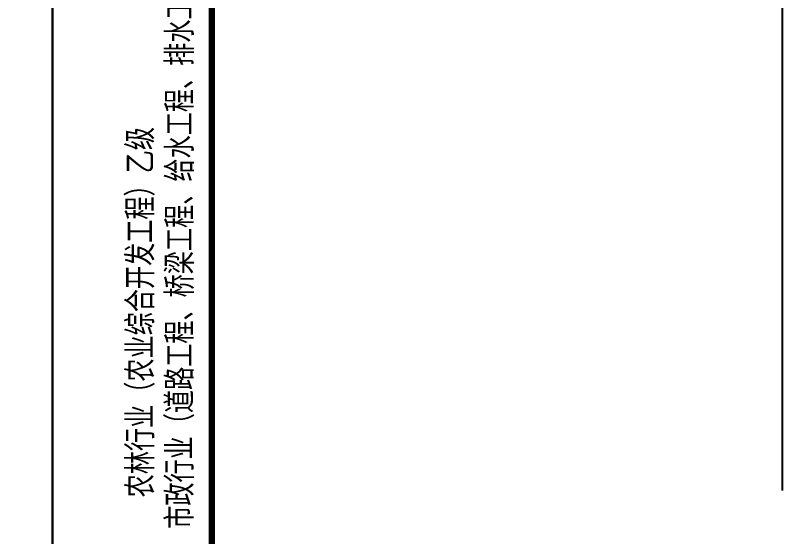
# Model space of a CAD drawing. Extents: x 4283 to 40403, y 1134 to 1764.
# Drawn here: x 9738.4 to 9823.5, y 1509 to 1566.7 of the extents above; entities that cross this region are included whole.
import ezdxf

# ---------------------------------------------------------------- set-up
doc = ezdxf.new("R2010")
doc.units = 0
for name, color, linetype in [('PUB_TITLE', 4, 'Continuous'), ('S-MODIFY', 4, 'Continuous'), ('tdz_土方计算图', 7, 'Continuous'), ('华泽绵阳图框', 7, 'Continuous'), ('致远博图框', 7, 'Continuous')]:
    doc.layers.add(name, color=color, linetype=linetype)
doc.styles.add('长仿宋', font='', dxfattribs={"width": 0.7, "height": 5})
doc.styles.get('长仿宋').set_extended_font_data('SimSun')

msp = doc.modelspace()

# ---------------------------------------------------------------- linework, layer by layer
at = {"layer": 'PUB_TITLE'}
for points in [[(9322.534, 1467.091), (9742.534, 1467.091), (9742.534, 1764.091), (9322.534, 1764.091)], [(9742.534, 1467.091), (10162.534, 1467.091), (10162.534, 1764.091), (9742.534, 1764.091)]]:
    msp.add_lwpolyline(points, close=True, dxfattribs=at)
at = {"layer": 'S-MODIFY'}
for points in [[(9322.534, 1467.091), (9742.534, 1467.091), (9742.534, 1764.091), (9322.534, 1764.091)], [(9742.534, 1467.091), (10162.534, 1467.091), (10162.534, 1764.091), (9742.534, 1764.091)]]:
    msp.add_lwpolyline(points, close=True, dxfattribs=at)
at = {"layer": 'tdz_土方计算图', "linetype": 'Continuous'}
msp.add_lwpolyline([(9823.46, 1514.092), (9823.46, 1514.092), (9823.46, 1674.092), (9823.46, 1674.092)], dxfattribs=at)
at = {"layer": '华泽绵阳图框', "color": 7, "const_width": 0.707}
msp.add_lwpolyline([(9760.211, 1474.161), (10155.464, 1474.161), (10155.464, 1756.99), (9760.211, 1756.99)], close=True, dxfattribs=at)

# ---------------------------------------------------------------- texts
at = {"layer": '致远博图框', "style": '长仿宋', "width": 0.7}
for s, p in [('市政行业（道路工程、桥梁工程、给水工程、排水工程、热力工程、环境卫生工程）乙级', (9757.92, 1509.859)), ('农林行业（农业综合开发工程）乙级', (9753.546, 1513.341))]:
    msp.add_text(s, height=2.68508, rotation=90, dxfattribs=at).set_placement(p)

doc.saveas('drawing.dxf')
